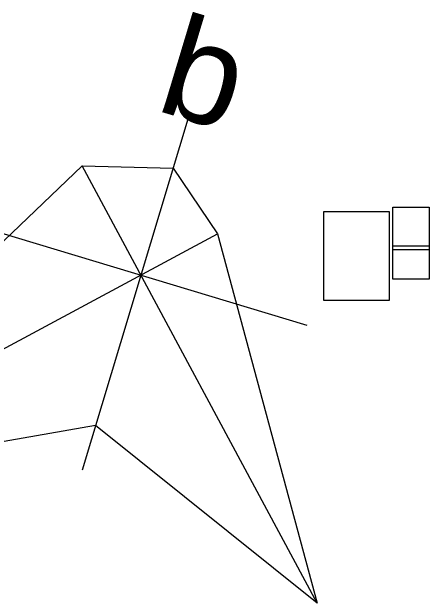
# Model space of a CAD drawing. Header units: millimetres. Extents: x 1591 to 240306, y -15958 to 82755.
# Drawn here: x 217968 to 240306, y -15958 to 15718 of the extents above; entities that cross this region are included whole.
import ezdxf

# ---------------------------------------------------------------- set-up
doc = ezdxf.new("R2010")
doc.units = ezdxf.units.MM
doc.linetypes.add('Dash_2_', pattern=[6.35, 3.175, -3.175])
for name, color, linetype, lineweight in [('G-ANNO-REFR', 1, 'Dash_2_', 18), ('HOA GIO_TIEN GIANG_dwg-1', 7, 'Continuous', 18), ('TEXT', 250, 'Continuous', 9), ('TEXT-1', 7, 'Continuous', 18)]:
    doc.layers.add(name, color=color, linetype=linetype, lineweight=lineweight)
doc.styles.add('Arial', font='arial_0.ttf', dxfattribs={"height": 5335.983317})
picture_1 = doc.add_image_def('image1.pdf', size_in_pixel=(6560, 8941))
picture_2 = doc.add_image_def('image2.pdf', size_in_pixel=(4758, 4341))
picture_3 = doc.add_image_def('image3.pdf', size_in_pixel=(4758, 5575))

# ---------------------------------------------------------------- blocks, each defined once
blk = doc.blocks.new('HOA GIO_TIEN GIANG_dwg-1605386-TỔNG THỂ_HOA GIÓ')
at = {"layer": 'TEXT'}
for p, q in [((8395, 10147), (2680, -8828)), ((15264, -15958), (2679, 7475)), ((-5985, 5174), (14714, -1060)), ((-15264, -9710), (9926, 3819))]:
    blk.add_line(p, q, dxfattribs=at)
at = {"layer": 'TEXT', "flags": 128}
blk.add_lwpolyline([(7552, 7347), (9926, 3819), (15264, -15958), (3396, -6448), (-15264, -9710), (2679, 7475), (7552, 7347), (9926, 3819), (15264, -15958), (3396, -6448), (-15264, -9710), (2679, 7475)], close=True, dxfattribs=at)
at = {"layer": 'TEXT-1', "insert": (8045, 15591), "char_height": 5336, "width": 4124.3, "attachment_point": 1, "rotation": 343.2379, "line_spacing_factor": 0.941778, "style": 'Arial'}
blk.add_mtext('b', dxfattribs=at)

msp = doc.modelspace()

# ---------------------------------------------------------------- block references
at = {"layer": 'HOA GIO_TIEN GIANG_dwg-1'}
msp.add_blockref('HOA GIO_TIEN GIANG_dwg-1605386-TỔNG THỂ_HOA GIÓ', (219047.3, 0), dxfattribs=at)

# ---------------------------------------------------------------- pictures from other files: only their frames are drawn
at = {"layer": 'G-ANNO-REFR'}
image = msp.add_image(picture_3, insert=(238356.5, 2977.8), size_in_units=(1950, 2284.7), dxfattribs=at)
image.dxf.flags = 7
image = msp.add_image(picture_1, insert=(234661.5, 258.9), size_in_units=(3500, 4770.6), dxfattribs=at)
image.dxf.flags = 7
image = msp.add_image(picture_2, insert=(238356.5, 1400.6), size_in_units=(1950, 1779.2), dxfattribs=at)
image.dxf.flags = 7

doc.saveas('drawing.dxf')
